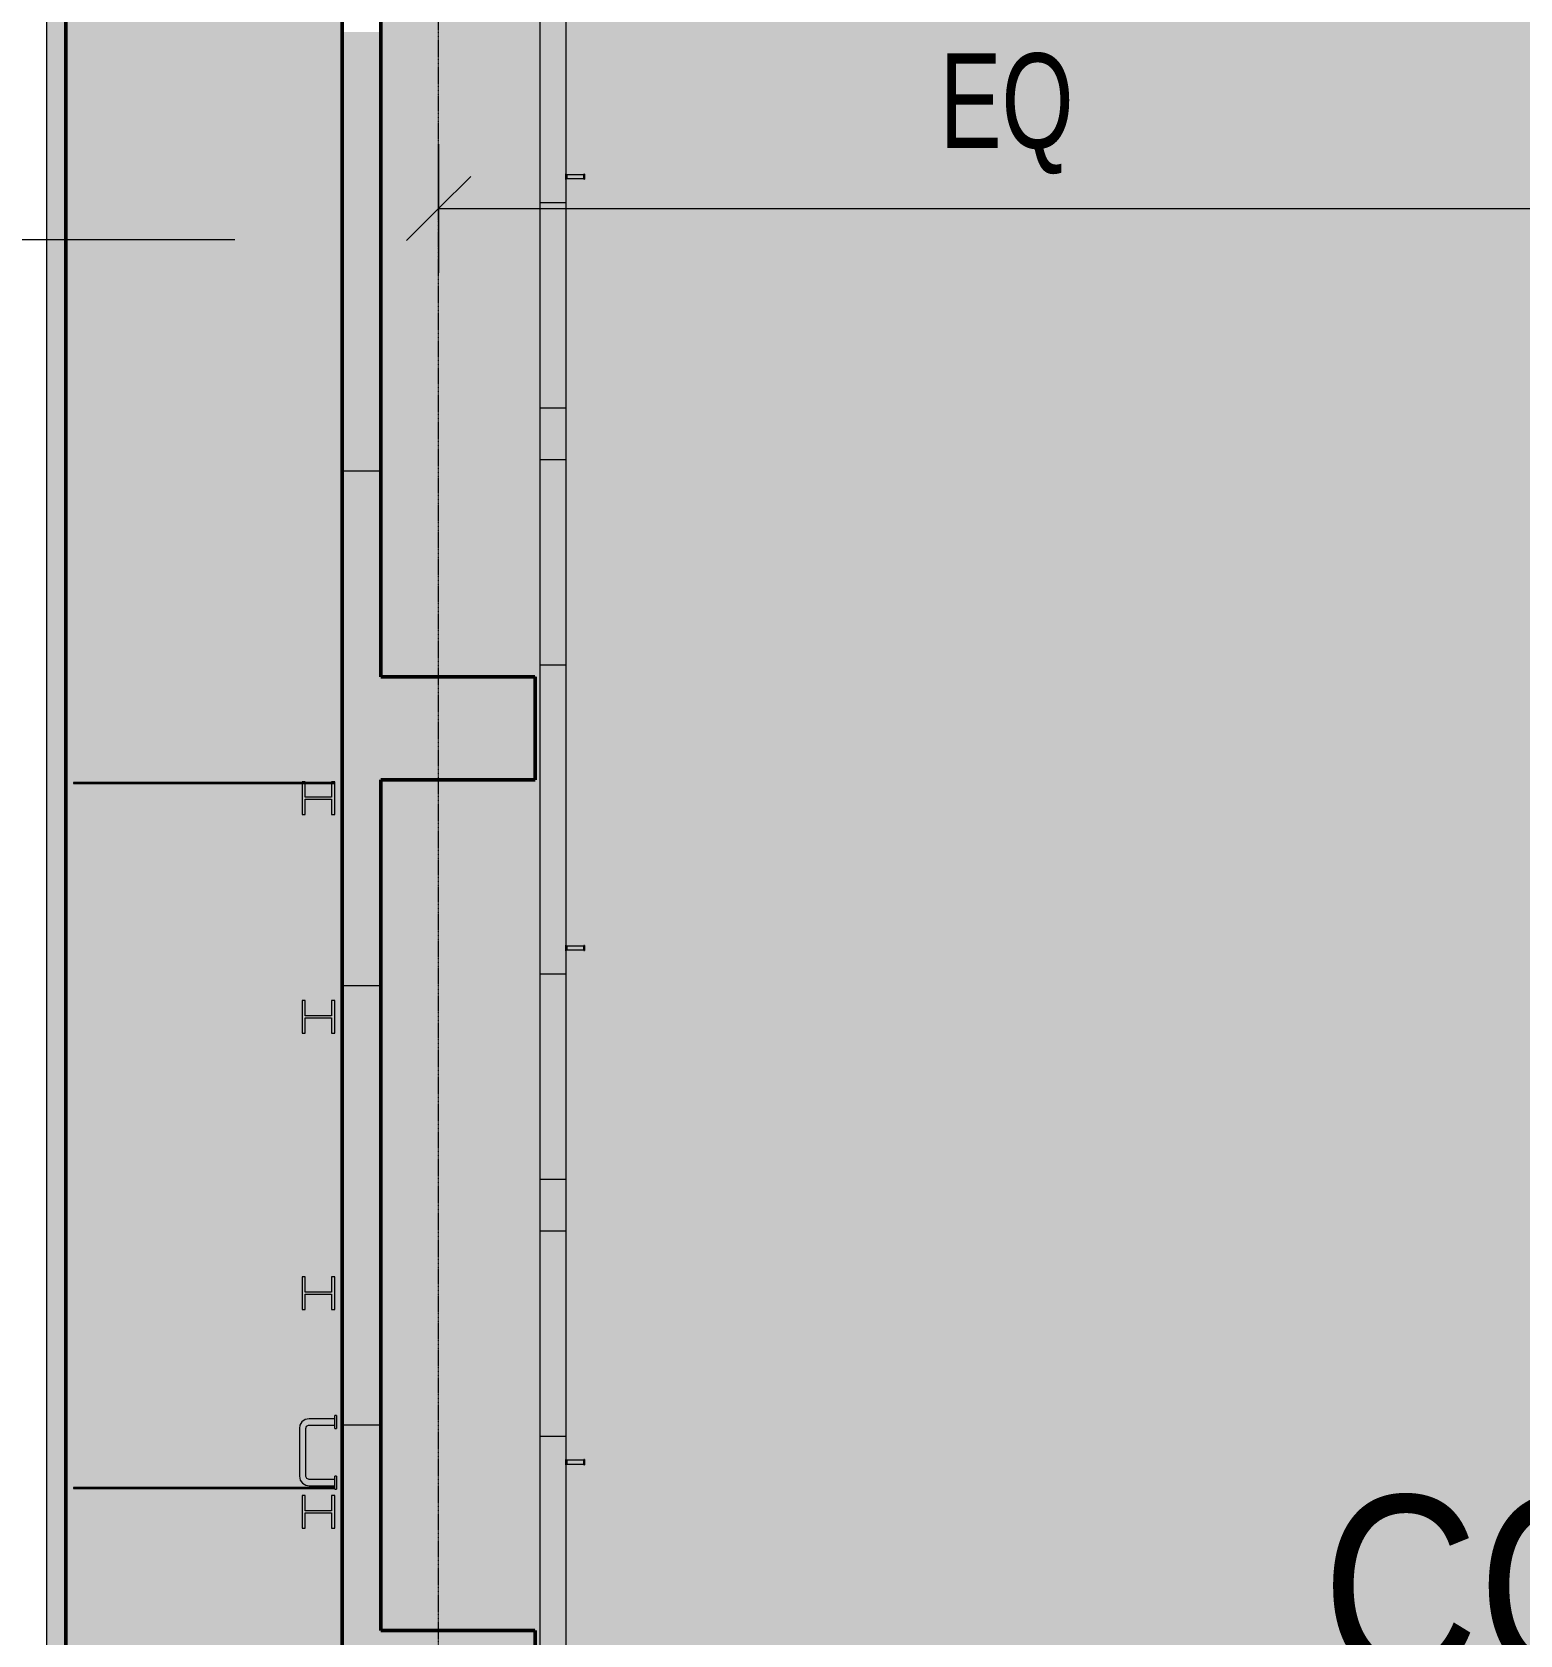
# Model space of a CAD drawing. Header units: millimetres. Extents: x 15878 to 679837, y -72324 to 391440.
# Drawn here: x 151719 to 163294, y 16389 to 28857 of the extents above; entities that cross this region are included whole.
import ezdxf

# ---------------------------------------------------------------- set-up
doc = ezdxf.new("R2010")
doc.units = ezdxf.units.MM
doc.linetypes.add('Demolished', pattern=[4.8, 3.2, -1.6])
doc.linetypes.add('Grid Line__1_200_', pattern=[10.5, 6, -1.5, 1.5, -1.5])
for name, color, linetype, lineweight in [('A-ANNO-DIMS', 211, 'Continuous', 5), ('A-ANNO-DIMS-500', 211, 'Continuous', 5), ('A-DETL', 90, 'Continuous', 5), ('A-DETL-GENF', 92, 'Continuous', 5), ('A-DETL-MBND', 5, 'Continuous', 5), ('A-FLOR', 192, 'Continuous', 5), ('A-WALL', 113, 'Continuous', 5), ('A-WALL-PATT', 111, 'Continuous', 18), ('G-ANNO-TEXT', 231, 'Continuous', 5), ('Q-CASE', 31, 'Continuous', 5), ('Q-SPCQ', 91, 'Continuous', 5), ('S-COLS', 52, 'Continuous', 5), ('S-GRID', 1, 'Continuous', 5)]:
    doc.layers.add(name, color=color, linetype=linetype, lineweight=lineweight)
doc.styles.add('Arial', font='arial.ttf', dxfattribs={"width": 0.7, "height": 737.649701})
doc.styles.add('Swis721 BT_1', font='swiss.ttf', dxfattribs={"width": 0.85, "height": 1419.106317})
doc.dimstyles.new('Linear_-_1_5mm_Arial', dxfattribs={"dimscale": 304.8, "dimtxt": 750, "dimasz": 1.64042, "dimexe": 1.64042, "dimexo": 0.0625, "dimgap": 0.82021, "dimtad": 1, "dimdec": 0, "dimzin": 0, "dimdsep": 46, "dimtxsty": 'Arial', "dimblk1": 'OBLIQUE', "dimblk2": 'OBLIQUE', "dimsah": 1, "dimcen": 0.09, "dimadec": 0, "dimazin": 0, "dimtfac": 1, "dimtdec": 4, "dimtix": 1, "dimtmove": 0, "dimatfit": 3, "dimfxl": 1.64042, "dimfxlon": 1, "dimtvp": 1, "dimtolj": 1, "dimtzin": 0, "dimarcsym": 2})

# ---------------------------------------------------------------- blocks, each defined once
blk = doc.blocks.new('BIT_Steel Rod Fixing Details - 145mm-15938180-G_F')
at = {"layer": 'Q-SPCQ'}
for p, q in [((-21, 0), (21, 0)), ((21, 0), (-21, 0)), ((-15, -6), (-15, -140)), ((-14, -6), (-15, -6)), ((15, -6), (-15, -6)), ((15, -140), (15, -6)), ((-20, -140), (-20, -145)), ((-20, -140), (-14, -140)), ((20, -140), (-20, -140)), ((-20, -145), (20, -145)), ((20, -145), (-20, -145)), ((-15, -140), (15, -140)), ((-6, -145), (6, -145)), ((6, -145), (-6, -145)), ((14, -140), (20, -140)), ((20, -145), (20, -140))]:
    blk.add_line(p, q, dxfattribs=at)
at = {"layer": 'Q-SPCQ', "flags": 128}
blk.add_lwpolyline([(-15, -6), (-9, -6), (4, -6), (14, -6), (15, -6)], dxfattribs=at)
blk = doc.blocks.new('DLN_I-Shape - 254x254 _WD_-17669536-G_F')
at = {"layer": 'S-COLS', "color": 9, "lineweight": 20}
for p, q in [((115, 127), (-127, 127)), ((-127, 127), (-127, 102)), ((127, 102), (127, 127)), ((-127, 102), (-7.5, 102)), ((-7.5, 102), (-7.5, -102)), ((7.5, -102), (7.5, 102)), ((7.5, 102), (115, 102)), ((-7.5, -102), (-127, -102)), ((-127, -102), (-127, -127)), ((115, -102), (7.5, -102)), ((127, -127), (127, -102)), ((-127, -127), (127, -127))]:
    blk.add_line(p, q, dxfattribs=at)
blk = doc.blocks.new('DLN_I-Shape - 254x254 _WD_-V759-G_F')
at = {"layer": 'S-COLS'}
h = blk.add_hatch(dxfattribs=at)
h.set_pattern_fill('FP_2001', color=253, style=0, pattern_type=2)
h.set_pattern_definition([(315, (96845.4, 39754.3), (1237.437, 1237.437), []), (315, (98720.4, 39754.3), (1237.437, 1237.437), [])])
h.paths.add_polyline_path([(-127, -127), (127, -127), (127, -102), (7.5, -102), (7.5, 102), (127, 102), (127, 127), (-127, 127), (-127, 102), (-7.5, 102), (-7.5, -102), (-127, -102)], flags=0)
at = {"layer": 'S-COLS', "color": 9, "lineweight": 20}
for p, q in [((127, 127), (-127, 127)), ((-127, 127), (-127, 102)), ((127, 102), (127, 127)), ((-127, 102), (-7.5, 102)), ((-7.5, 102), (-7.5, -102)), ((7.5, -102), (7.5, 102)), ((7.5, 102), (127, 102)), ((-7.5, -102), (-127, -102)), ((-127, -102), (-127, -127)), ((127, -102), (7.5, -102)), ((127, -127), (127, -102)), ((-127, -127), (127, -127))]:
    blk.add_line(p, q, dxfattribs=at)
blk = doc.blocks.new('Casework 9 - Casework 3-17595675-G_F')
at = {"layer": 'Q-CASE'}
for p, q in [((39881, 18374), (39681, 18374)), ((39881, 18299), (39881, 18399)), ((39896, 18399), (39881, 18399)), ((39896, 18399), (39896, 18299)), ((39606, 18299), (39606, 17928)), ((39656, 17928), (39656, 18299)), ((39681, 18324), (39881, 18324)), ((39881, 18299), (39896, 18299)), ((39881, 17903), (39681, 17903)), ((39681, 17853), (39881, 17853)), ((39881, 17828), (39881, 17928)), ((39896, 17928), (39881, 17928)), ((39896, 17928), (39896, 17828)), ((39881, 17828), (39896, 17828))]:
    blk.add_line(p, q, dxfattribs=at)
at = {"layer": 'Q-CASE', "flags": 128}
for points in [[(39681, 18374), (39651, 18368), (39626, 18350), (39610, 18324), (39606, 18299)], [(39656, 18299), (39662, 18316), (39678, 18324), (39681, 18324)], [(39606, 17928), (39613, 17898), (39630, 17873), (39657, 17857), (39681, 17853)], [(39681, 17903), (39665, 17909), (39657, 17925), (39656, 17928)]]:
    blk.add_lwpolyline(points, dxfattribs=at)
blk = doc.blocks.new('Casework 1 - Casework 1-17668752-G_F')
at = {"layer": 'Q-CASE', "color": 254}
for p, q in [((39881, 23020), (37848, 23020)), ((37848, 23020), (37848, 23012)), ((37848, 23012), (39881, 23012)), ((39881, 23012), (39881, 23020)), ((39881, 17536), (37848, 17536)), ((37848, 17536), (37848, 17528)), ((37848, 17528), (39881, 17528)), ((39881, 17528), (39881, 17536))]:
    blk.add_line(p, q, dxfattribs=at)
blk = doc.blocks.new('DLN_I-Shape - 254x254 _WD_-V863-G_F')
at = {"layer": 'S-COLS', "color": 254}
for p, q in [((127, 127), (-127, 127)), ((-127, 127), (-127, 102)), ((127, 102), (127, 127)), ((-127, 102), (-7.5, 102)), ((-7.5, 102), (-7.5, -102)), ((7.5, -102), (7.5, 102)), ((7.5, 102), (127, 102)), ((-7.5, -102), (-127, -102)), ((-127, -102), (-127, -127)), ((127, -102), (7.5, -102)), ((127, -127), (127, -102)), ((-127, -127), (127, -127))]:
    blk.add_line(p, q, dxfattribs=at)
blk = doc.blocks.new('DLN_I-Shape - 254x254 _WD_-V864-G_F')
at = {"layer": 'S-COLS', "color": 254}
for p, q in [((127, 127), (-127, 127)), ((-127, 127), (-127, 102)), ((127, 102), (127, 127)), ((-127, 102), (-7.5, 102)), ((-7.5, 102), (-7.5, -102)), ((7.5, -102), (7.5, 102)), ((7.5, 102), (127, 102)), ((-7.5, -102), (-127, -102)), ((-127, -102), (-127, -127)), ((127, -102), (7.5, -102)), ((127, -127), (127, -102)), ((-127, -127), (127, -127))]:
    blk.add_line(p, q, dxfattribs=at)
blk = doc.blocks.new('DIMBLOCK38-G_F')
at = {"layer": 'A-ANNO-DIMS-500'}
for p, q in [((154882, 27985), (154882, 26985)), ((154882, 27485), (154882, 27985)), ((163694, 27985), (163694, 26985)), ((163694, 27485), (163694, 27985)), ((154882, 27485), (155132, 27735)), ((163694, 27485), (163944, 27735)), ((154882, 27485), (154632, 27235)), ((154882, 27485), (163694, 27485)), ((163694, 27485), (163444, 27235))]:
    blk.add_line(p, q, dxfattribs=at)
at = {"layer": 'A-ANNO-DIMS-500', "color": 0, "insert": (158780, 28692), "char_height": 737.6, "width": 1218.46, "attachment_point": 1, "line_spacing_factor": 0.938532, "style": 'Arial'}
blk.add_mtext('EQ', dxfattribs=at)
blk = doc.blocks.new('_Oblique')
at = {"color": 0, "linetype": 'ByBlock', "lineweight": -2}
blk.add_line((-0.5, -0.5), (0.5, 0.5), dxfattribs=at)

msp = doc.modelspace()

# ---------------------------------------------------------------- hatches: boundary and pattern name
at = {"layer": 'A-DETL-GENF', "transparency": 33554585}
for color, points in [(253, [(162731.8, -1712.5), (163496.8, -1712.5), (163496.8, 5707.5), (179169.3, 5707.5), (179169.3, 8157.5), (180919.3, 8157.5), (180919.3, 9357.5), (181719.3, 9357.5), (181719.3, 8157.5), (189381.8, 8157.5), (189381.8, 12397.5), (190581.8, 12397.5), (190581.8, 15624.2), (189381.8, 15624.2), (189381.8, 16424.2), (190581.8, 16424.2), (190581.8, 23040.8), (189381.8, 23040.8), (189381.8, 23840.8), (190581.8, 23840.8), (190581.8, 27067.5), (189381.8, 27067.5), (189381.8, 31307.5), (181719.3, 31307.5), (181719.3, 30107.5), (180919.3, 30107.5), (180919.3, 31307.5), (177206.8, 31307.5), (177206.8, 29867.5), (176706.8, 29867.5), (176706.8, 30167.5), (176906.8, 30167.5), (176906.8, 31307.5), (174481.8, 31307.5), (174481.8, 30167.5), (174681.8, 30167.5), (174681.8, 29867.5), (174181.8, 29867.5), (174181.8, 31307.5), (172906.8, 31307.5), (172906.8, 30107.5), (172106.8, 30107.5), (172106.8, 31307.5), (166831.8, 31307.5), (166831.8, 34107.5), (160381.8, 34107.5), (160381.8, 35207.5), (158631.8, 35207.5), (158631.8, 34107.5), (153831.8, 34107.5), (153831.8, 35207.5), (151981.8, 35207.5), (151981.8, 31607.5), (156231.8, 31607.5), (156231.8, 31307.5), (155631.8, 31307.5), (155631.8, 30107.5), (154431.8, 30107.5), (154431.8, 23840.8), (155631.8, 23840.8), (155631.8, 23040.8), (154431.8, 23040.8), (154431.8, 16424.2), (155631.8, 16424.2), (155631.8, 15624.2), (154431.8, 15624.2), (154431.8, 7857.5), (154131.8, 7857.5), (154131.8, 9207.5), (151981.8, 9207.5), (151981.8, 3557.5), (152701.3, 3557.5), (158894.3, -1265.4), (158986.5, -1147), (159376, -1450.4), (159693.6, -1042.5), (162294.3, -1042.5), (162294.3, -1712.5)]), (51, [(154131.8, 9357.5), (154131.8, 31457.5), (151981.8, 31457.5), (151981.8, 9357.5), (152797.8, 9357.5)])]:
    msp.add_hatch(color=color, dxfattribs=at).paths.add_polyline_path(points, flags=0)
at = {"layer": 'A-WALL-PATT', "transparency": 33554432}
h = msp.add_hatch(color=53, dxfattribs=at)
h.paths.add_polyline_path([(151969.9, 3557.5), (151981.8, 3557.5), (151981.8, 5720), (151831.8, 5720), (151831.8, 3557.5)], flags=0)
h.paths.add_polyline_path([(151969.9, 7770), (151981.8, 7770), (151981.8, 31832.5), (151831.8, 31832.5), (151831.8, 7770)], flags=0)
for points in [[(154131.8, 25440.8), (154431.8, 25440.8), (154431.8, 28857.5), (154131.8, 28857.5), (154131.8, 27580.2)], [(154431.8, 18024.2), (154431.8, 21440.8), (154131.8, 21440.8), (154131.8, 18024.2)]]:
    msp.add_hatch(color=53, dxfattribs=at).paths.add_polyline_path(points, flags=0)
at = {"layer": 'A-WALL-PATT'}
for points in [[(154131.8, 23840.8), (154431.8, 23840.8), (154431.8, 25440.8), (154131.8, 25440.8), (154131.8, 24588.3)], [(154131.8, 21440.8), (154431.8, 21440.8), (154431.8, 23040.8), (154131.8, 23040.8), (154131.8, 21596.4)], [(154131.8, 16424.2), (154431.8, 16424.2), (154431.8, 18024.2), (154131.8, 18024.2), (154131.8, 17108.6)]]:
    msp.add_hatch(color=53, dxfattribs=at).paths.add_polyline_path(points, flags=0)
at = {"layer": 'S-COLS'}
for points in [[(154453.4, 23040.8), (155631.8, 23040.8), (155631.8, 23840.8), (154131.8, 23840.8), (154131.8, 23040.8), (154431.8, 23040.8)], [(154668.6, 15624.2), (155631.8, 15624.2), (155631.8, 16424.2), (154131.8, 16424.2), (154131.8, 15624.2), (154453.4, 15624.2)]]:
    msp.add_hatch(color=53, dxfattribs=at).paths.add_polyline_path(points, flags=0)

# ---------------------------------------------------------------- linework, layer by layer
at = {"layer": 'A-DETL', "linetype": 'Demolished', "lineweight": 50}
for p, q in [((151981.8, 31457.5), (151981.8, 9357.5)), ((154131.8, 9357.5), (154131.8, 31457.5)), ((154431.8, 30107.5), (154431.8, 23840.8)), ((154431.8, 23840.8), (155631.8, 23840.8)), ((155631.8, 23840.8), (155631.8, 23040.8)), ((155631.8, 23040.8), (154431.8, 23040.8)), ((154431.8, 23040.8), (154431.8, 16424.2)), ((154431.8, 16424.2), (155631.8, 16424.2)), ((155631.8, 16424.2), (155631.8, 15624.2))]:
    msp.add_line(p, q, dxfattribs=at)
at = {"layer": 'A-DETL-MBND'}
msp.add_line((150281.2, 27244.7), (153295.9, 27244.7), dxfattribs=at)
at = {"layer": 'A-FLOR'}
for p, q in [((151831.8, 31817.5), (151831.8, 7785)), ((155871.8, 29867.5), (155871.8, 9597.5)), ((154131.8, 25440.8), (154131.8, 28857.5)), ((154131.8, 18024.2), (154131.8, 21440.8))]:
    msp.add_line(p, q, dxfattribs=at)
at = {"layer": 'A-WALL', "color": 253}
for p, q in [((151831.8, 31832.5), (151831.8, 7770)), ((155671.8, 9397.5), (155671.8, 30067.5)), ((154431.8, 28857.5), (154431.8, 25440.8)), ((155671.8, 27532.5), (155871.8, 27532.5)), ((155871.8, 27532.5), (155871.8, 25932.5)), ((155871.8, 25932.5), (155671.8, 25932.5)), ((154431.8, 25440.8), (154131.8, 25440.8)), ((155671.8, 25532.5), (155871.8, 25532.5)), ((155871.8, 25532.5), (155871.8, 23932.5)), ((155871.8, 23932.5), (155671.8, 23932.5)), ((155671.8, 21532.5), (155871.8, 21532.5)), ((154131.8, 21440.8), (154431.8, 21440.8)), ((154431.8, 21440.8), (154431.8, 18024.2)), ((155871.8, 19932.5), (155671.8, 19932.5)), ((155671.8, 19532.5), (155871.8, 19532.5)), ((155871.8, 17932.5), (155671.8, 17932.5))]:
    msp.add_line(p, q, dxfattribs=at)
at = {"layer": 'A-WALL', "color": 254}
for p, q in [((151981.8, 7770), (151981.8, 31607.5)), ((154131.8, 25440.8), (154131.8, 28857.5)), ((154131.8, 18024.2), (154131.8, 21440.8))]:
    msp.add_line(p, q, dxfattribs=at)
at = {"layer": 'A-WALL', "color": 9, "lineweight": 20}
for p, q in [((154131.8, 23840.8), (154131.8, 25440.8)), ((154431.8, 25440.8), (154431.8, 23840.8)), ((154131.8, 21440.8), (154131.8, 23040.8)), ((154431.8, 23040.8), (154431.8, 21440.8)), ((154131.8, 16424.2), (154131.8, 18024.2)), ((154131.8, 18024.2), (154431.8, 18024.2)), ((154431.8, 18024.2), (154431.8, 16424.2))]:
    msp.add_line(p, q, dxfattribs=at)
at = {"layer": 'S-COLS', "color": 9, "lineweight": 20}
for p, q in [((154131.8, 23840.8), (154131.8, 23040.8)), ((155631.8, 23840.8), (154431.8, 23840.8)), ((155631.8, 23040.8), (155631.8, 23840.8)), ((155631.8, 23040.8), (154431.8, 23040.8)), ((154131.8, 16424.2), (154131.8, 15624.2)), ((155631.8, 16424.2), (154431.8, 16424.2)), ((155631.8, 15624.2), (155631.8, 16424.2))]:
    msp.add_line(p, q, dxfattribs=at)
at = {"layer": 'S-GRID', "color": 254, "linetype": 'Grid Line__1_200_'}
msp.add_line((154881.8, 6843.3), (154881.8, 31607.5), dxfattribs=at)

# ---------------------------------------------------------------- block references
at = {"layer": 'Q-CASE', "color": 254}
msp.add_blockref('Casework 1 - Casework 1-17668752-G_F', (114192.5, 0), dxfattribs=at)
at = {"layer": 'Q-CASE'}
msp.add_blockref('Casework 9 - Casework 3-17595675-G_F', (114192.5, -304), dxfattribs=at)
at = {"layer": 'Q-SPCQ', "rotation": 89.99999999999586}
for p in [(155872, 27732.5), (155872, 21732.5), (155872, 17732.5)]:
    msp.add_blockref('BIT_Steel Rod Fixing Details - 145mm-15938180-G_F', p, dxfattribs=at)
at = {"layer": 'S-COLS', "color": 254, "rotation": 90.00000000000037}
for name, p in [('DLN_I-Shape - 254x254 _WD_-17669536-G_F', (153946.8, 22897.2)), ('DLN_I-Shape - 254x254 _WD_-V863-G_F', (153946.8, 21197.2)), ('DLN_I-Shape - 254x254 _WD_-V864-G_F', (153946.8, 19047.2)), ('DLN_I-Shape - 254x254 _WD_-V759-G_F', (153946.8, 17347.2))]:
    msp.add_blockref(name, p, dxfattribs=at)

# ---------------------------------------------------------------- texts
at = {"layer": 'G-ANNO-TEXT', "color": 7, "insert": (161755.2, 17472.8), "char_height": 1419.106, "width": 18054, "attachment_point": 1, "line_spacing_factor": 1.00667, "style": 'Swis721 BT_1'}
msp.add_mtext('COMPARTMENT 2a', dxfattribs=at)

# ---------------------------------------------------------------- dimensions: what is measured, and where the dimension line sits
at = {"layer": 'A-ANNO-DIMS'}
dim = msp.add_linear_dim(base=(163694.3, 27485), p1=(154881.8, 27985), p2=(163694.3, 27985), text='EQ', dimstyle='Linear_-_1_5mm_Arial', override={"dimpost": '<>', "dimfxl": 8812.500002}, dxfattribs=at)
dim.commit()
dim.dimension.update_dxf_attribs({"geometry": 'DIMBLOCK38-G_F', "text_midpoint": (159288.1, 28139.1)})

doc.saveas('drawing.dxf')
